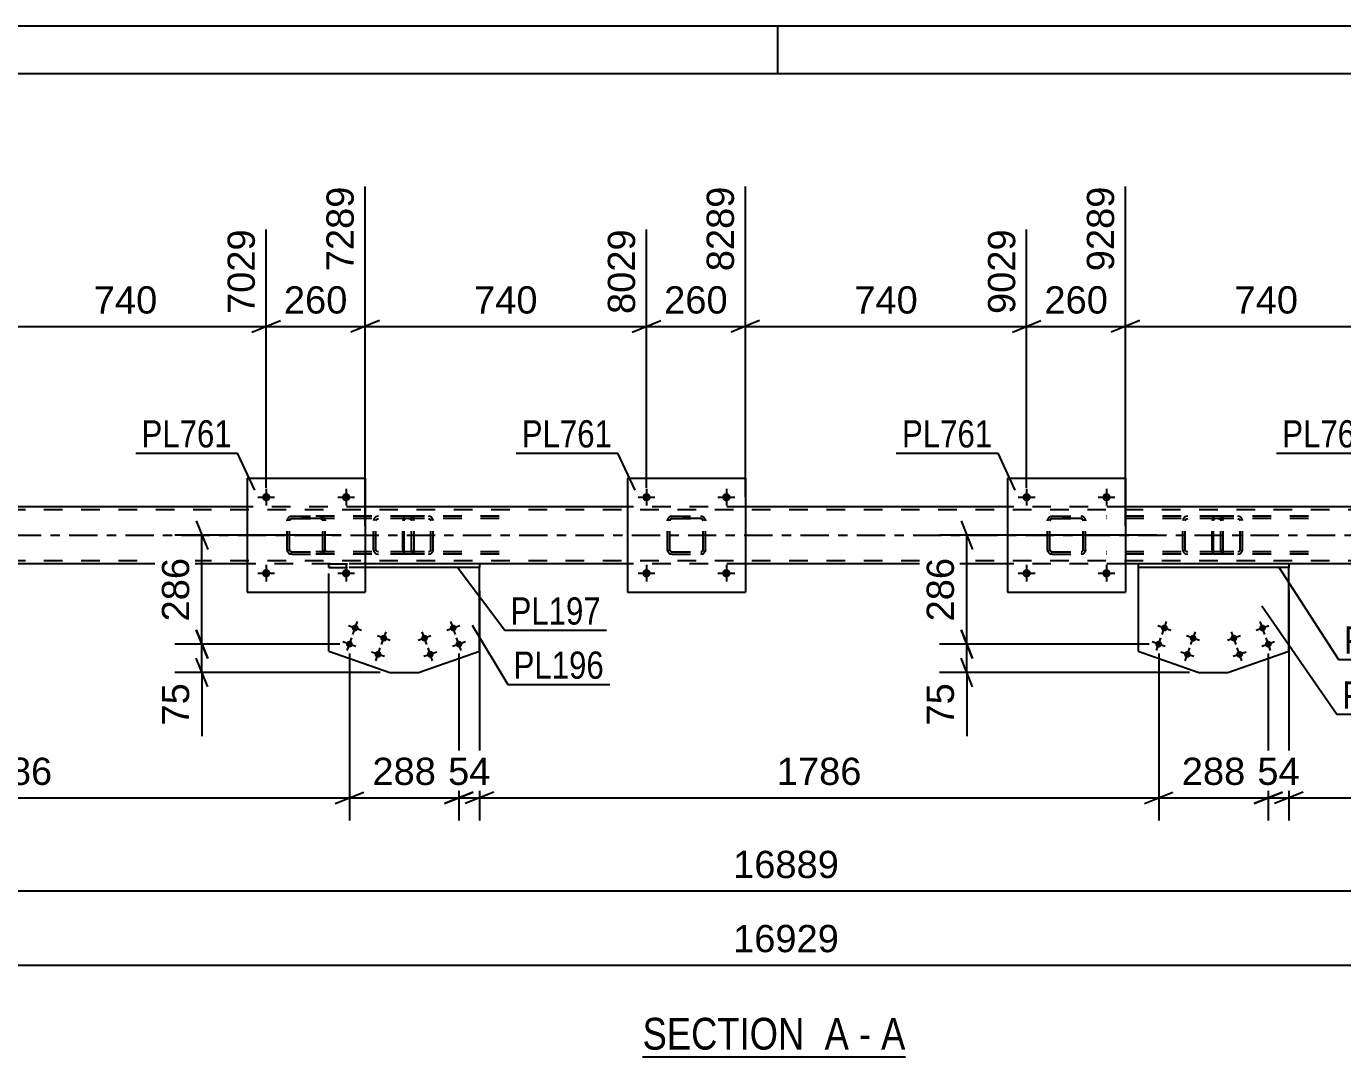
# Model space of a CAD drawing. Header units: millimetres. Extents: x -109 to 732, y -404 to 190.
# Drawn here: x 232.8 to 371.3, y 81.6 to 190 of the extents above; entities that cross this region are included whole.
import ezdxf

# ---------------------------------------------------------------- set-up
doc = ezdxf.new("R2010")
doc.units = ezdxf.units.MM
doc.linetypes.add('DXK_LINE_DOT2', pattern=[3.9198, 1.9599, -1.9599])
doc.linetypes.add('DXK_LINE_DOT3', pattern=[5.9187, 2.979, -0.9799, 0.9799, -0.9799])
doc.styles.add('Arial', font='ARIAL.TTF', dxfattribs={"height": 0.2})
doc.styles.add('Arial Narrow', font='ARIALN.TTF', dxfattribs={"height": 0.2})

# ---------------------------------------------------------------- blocks, each defined once
blk = doc.blocks.new('Unknown-717262461-1115')
at = {"color": 5, "linetype": 'Continuous'}
for p, q in [((731.85, 189.99), (-109.15, 189.99)), ((311.85, 184.99), (311.85, 189.99)), ((726.85, 184.99), (-104.15, 184.99))]:
    blk.add_line(p, q, dxfattribs=at)
blk = doc.blocks.new('Unknown-717262461-12 - 6853')
at = {"color": 6, "linetype": 'Continuous'}
blk.add_line((297.61, 81.57), (325.25, 81.57), dxfattribs=at)
at = {"color": 0, "linetype": 'Continuous'}
for points in [[(315.71, 82.32), (315.71, 85.82), (297.61, 85.82), (297.61, 82.32)], [(319.32, 82.32), (319.32, 85.82), (316.76, 85.82), (316.76, 82.32)], [(321.65, 82.32), (321.65, 85.82), (320.37, 85.82), (320.37, 82.32)], [(325.25, 82.32), (325.25, 85.82), (322.7, 85.82), (322.7, 82.32)]]:
    blk.add_wipeout(points, dxfattribs=at)
at = {"color": 7, "linetype": 'Continuous', "style": 'Arial Narrow'}
for s, p in [('SECTION ', (297.61, 82.32)), ('A', (316.76, 82.32)), ('A', (322.7, 82.32)), ('-', (320.37, 82.32))]:
    blk.add_text(s, height=3.34, dxfattribs=at).set_placement(p)
blk = doc.blocks.new('Part-717262461-7007 - 6853')
at = {"color": 2, "linetype": 'Continuous'}
for p, q in [((256.02, 142.44), (256.02, 130.44)), ((256.02, 142.44), (268.42, 142.44)), ((268.42, 142.44), (268.42, 130.44)), ((256.02, 130.44), (268.42, 130.44))]:
    blk.add_line(p, q, dxfattribs=at)
blk = doc.blocks.new('Part-717262461-6995 - 6853')
at = {"color": 2, "linetype": 'Continuous'}
for p, q in [((336.01, 142.44), (336.01, 130.44)), ((336.01, 142.44), (348.41, 142.44)), ((348.41, 142.44), (348.41, 130.44)), ((336.01, 130.44), (348.41, 130.44))]:
    blk.add_line(p, q, dxfattribs=at)
blk = doc.blocks.new('Part-717262461-6877 - 6853')
at = {"color": 7, "linetype": 'DXK_LINE_DOT2'}
for p, q in [((358.19, 138.44), (346.41, 138.44)), ((358.19, 138.2), (346.41, 138.2)), ((354.48, 138.14), (354.44, 137.96)), ((354.44, 134.92), (354.44, 137.96)), ((354.7, 137.96), (354.72, 138.05)), ((354.7, 134.92), (354.7, 137.96)), ((354.72, 138.05), (354.77, 138.13)), ((354.95, 138.44), (354.76, 138.4)), ((354.77, 138.13), (354.86, 138.18)), ((354.86, 138.18), (354.95, 138.2)), ((358.38, 138.4), (358.19, 138.44)), ((358.19, 138.2), (358.29, 138.18)), ((358.29, 138.18), (358.37, 138.13)), ((358.37, 138.13), (358.43, 138.05)), ((358.43, 138.05), (358.44, 137.96)), ((358.44, 134.92), (358.44, 137.96)), ((358.7, 137.96), (358.66, 138.14)), ((358.7, 134.92), (358.7, 137.96)), ((358.19, 134.68), (346.41, 134.68)), ((358.19, 134.44), (346.41, 134.44)), ((354.44, 134.92), (354.48, 134.73)), ((354.72, 134.83), (354.7, 134.92)), ((354.77, 134.75), (354.72, 134.83)), ((354.76, 134.48), (354.95, 134.44)), ((354.86, 134.7), (354.77, 134.75)), ((354.95, 134.68), (354.86, 134.7)), ((358.29, 134.7), (358.19, 134.68)), ((358.19, 134.44), (358.38, 134.48)), ((358.37, 134.75), (358.29, 134.7)), ((358.43, 134.83), (358.37, 134.75)), ((358.44, 134.92), (358.43, 134.83)), ((358.66, 134.73), (358.7, 134.92))]:
    blk.add_line(p, q, dxfattribs=at)
for centre, start, end in [((354.93, 137.94), 110.7583, 155.68), ((358.21, 137.94), 24.32, 69.2417), ((354.93, 134.94), 204.32, 249.2417), ((358.21, 134.94), 290.7583, 335.68)]:
    blk.add_arc(centre, 0.496, start, end, dxfattribs=at)
blk = doc.blocks.new('Part-717262461-7008 - 6853')
at = {"color": 7, "linetype": 'DXK_LINE_DOT2'}
for p, q in [((272.42, 138.14), (272.4, 137.96)), ((272.4, 134.92), (272.4, 137.96)), ((272.48, 138.3), (272.42, 138.14)), ((272.57, 138.4), (272.48, 138.3)), ((272.53, 137.96), (272.54, 138.05)), ((272.53, 134.92), (272.53, 137.96)), ((272.54, 138.05), (272.57, 138.13)), ((272.67, 138.44), (272.57, 138.4)), ((272.57, 138.13), (272.62, 138.18)), ((272.62, 138.18), (272.67, 138.2)), ((282.52, 138.44), (272.67, 138.44)), ((282.52, 138.2), (272.67, 138.2)), ((273.57, 138.2), (273.57, 138.44)), ((275.27, 138.4), (275.08, 138.44)), ((275.08, 138.2), (275.17, 138.18)), ((275.17, 138.18), (275.25, 138.13)), ((275.25, 138.13), (275.31, 138.05)), ((275.31, 138.05), (275.33, 137.96)), ((275.33, 134.92), (275.33, 137.96)), ((275.58, 137.96), (275.54, 138.14)), ((275.58, 134.92), (275.58, 137.96)), ((272.4, 134.92), (272.42, 134.73)), ((272.42, 134.73), (272.48, 134.58)), ((272.48, 134.58), (272.57, 134.48)), ((272.54, 134.83), (272.53, 134.92)), ((272.57, 134.75), (272.54, 134.83)), ((272.62, 134.7), (272.57, 134.75)), ((272.57, 134.48), (272.67, 134.44)), ((272.67, 134.68), (272.62, 134.7)), ((282.52, 134.68), (272.67, 134.68)), ((282.52, 134.44), (272.67, 134.44)), ((273.57, 134.44), (273.57, 134.68)), ((275.17, 134.7), (275.08, 134.68)), ((275.08, 134.44), (275.27, 134.48)), ((275.25, 134.75), (275.17, 134.7)), ((275.31, 134.83), (275.25, 134.75)), ((275.33, 134.92), (275.31, 134.83)), ((275.54, 134.73), (275.58, 134.92))]:
    blk.add_line(p, q, dxfattribs=at)
for centre, start, end in [((275.09, 137.94), 23.8951, 68.8487), ((275.09, 134.93), 291.1513, 336.1049)]:
    blk.add_arc(centre, 0.492, start, end, dxfattribs=at)
blk = doc.blocks.new('Part-717262461-6996 - 6853')
at = {"color": 7, "linetype": 'DXK_LINE_DOT2'}
for p, q in [((340.21, 137.96), (340.25, 138.14)), ((340.25, 138.14), (340.21, 137.96)), ((340.21, 134.92), (340.21, 137.96)), ((340.45, 137.96), (340.47, 138.05)), ((340.47, 138.05), (340.45, 137.96)), ((340.45, 134.92), (340.45, 137.96)), ((340.47, 138.05), (340.52, 138.13)), ((340.52, 138.13), (340.47, 138.05)), ((340.51, 138.4), (340.69, 138.44)), ((340.69, 138.44), (340.51, 138.4)), ((340.52, 138.13), (340.6, 138.18)), ((340.6, 138.18), (340.52, 138.13)), ((340.6, 138.18), (340.69, 138.2)), ((340.69, 138.2), (340.6, 138.18)), ((340.69, 138.44), (343.73, 138.44)), ((340.69, 138.44), (340.69, 138.44)), ((340.69, 138.44), (343.73, 138.44)), ((340.69, 138.2), (343.73, 138.2)), ((340.69, 138.2), (340.69, 138.2)), ((343.73, 138.2), (340.69, 138.2)), ((343.73, 138.44), (343.73, 138.44)), ((343.73, 138.44), (343.92, 138.4)), ((343.92, 138.4), (343.73, 138.44)), ((343.73, 138.2), (343.73, 138.2)), ((343.73, 138.2), (343.83, 138.18)), ((343.83, 138.18), (343.73, 138.2)), ((343.83, 138.18), (343.9, 138.13)), ((343.9, 138.13), (343.83, 138.18)), ((343.9, 138.13), (343.96, 138.05)), ((343.96, 138.05), (343.9, 138.13)), ((343.96, 138.05), (343.97, 137.96)), ((343.97, 137.96), (343.96, 138.05)), ((343.97, 134.92), (343.97, 137.96)), ((344.18, 138.14), (344.21, 137.96)), ((344.21, 137.96), (344.18, 138.14)), ((344.21, 134.92), (344.21, 137.96)), ((340.25, 134.73), (340.21, 134.92)), ((340.21, 134.92), (340.25, 134.73)), ((340.47, 134.83), (340.45, 134.92)), ((340.45, 134.92), (340.47, 134.83)), ((340.52, 134.75), (340.47, 134.83)), ((340.47, 134.83), (340.52, 134.75)), ((340.69, 134.44), (340.51, 134.48)), ((340.51, 134.47), (340.69, 134.44)), ((340.6, 134.7), (340.52, 134.75)), ((340.52, 134.75), (340.6, 134.7)), ((340.69, 134.68), (340.6, 134.7)), ((340.6, 134.7), (340.69, 134.68)), ((340.69, 134.68), (343.73, 134.68)), ((340.69, 134.68), (340.69, 134.68)), ((340.69, 134.68), (343.73, 134.68)), ((340.69, 134.44), (343.73, 134.44)), ((340.69, 134.44), (340.69, 134.44)), ((340.69, 134.44), (343.73, 134.44)), ((343.83, 134.7), (343.73, 134.68)), ((343.73, 134.68), (343.83, 134.7)), ((343.73, 134.68), (343.73, 134.68)), ((343.92, 134.48), (343.73, 134.44)), ((343.73, 134.44), (343.92, 134.47)), ((343.73, 134.44), (343.73, 134.44)), ((343.9, 134.75), (343.83, 134.7)), ((343.83, 134.7), (343.9, 134.75)), ((343.96, 134.83), (343.9, 134.75)), ((343.9, 134.75), (343.96, 134.83)), ((343.97, 134.92), (343.96, 134.83)), ((343.96, 134.83), (343.97, 134.92)), ((344.21, 134.92), (344.18, 134.73)), ((344.18, 134.73), (344.21, 134.92))]:
    blk.add_line(p, q, dxfattribs=at)
at = {"color": 7, "linetype": 'DXK_LINE_DOT3'}
blk.add_line((342.21, 136.44), (342.21, 136.44), dxfattribs=at)
at = {"color": 7, "linetype": 'DXK_LINE_DOT2'}
for centre, start, end in [((340.69, 137.96), 112.5, 157.5), ((340.69, 137.96), 112.5, 157.5), ((343.73, 137.96), 22.5, 67.5), ((343.73, 137.96), 22.5, 67.5), ((340.69, 134.92), 202.5, 247.5), ((340.69, 134.92), 202.5, 247.5), ((343.73, 134.92), 292.5, 337.5), ((343.73, 134.92), 292.5, 337.5)]:
    blk.add_arc(centre, 0.48, start, end, dxfattribs=at)
blk = doc.blocks.new('Part-717262461-6981 - 6853')
at = {"color": 7, "linetype": 'DXK_LINE_DOT2'}
for p, q in [((260.22, 137.96), (260.25, 138.14)), ((260.25, 138.14), (260.22, 137.96)), ((260.22, 134.92), (260.22, 137.96)), ((260.46, 137.96), (260.47, 138.05)), ((260.47, 138.05), (260.46, 137.96)), ((260.46, 134.92), (260.46, 137.96)), ((260.47, 138.05), (260.53, 138.13)), ((260.53, 138.13), (260.47, 138.05)), ((260.51, 138.4), (260.7, 138.44)), ((260.7, 138.44), (260.51, 138.4)), ((260.53, 138.13), (260.6, 138.18)), ((260.6, 138.18), (260.53, 138.13)), ((260.6, 138.18), (260.7, 138.2)), ((260.7, 138.2), (260.6, 138.18)), ((260.7, 138.44), (263.74, 138.44)), ((260.7, 138.44), (260.7, 138.44)), ((260.7, 138.44), (263.74, 138.44)), ((260.7, 138.2), (263.74, 138.2)), ((260.7, 138.2), (260.7, 138.2)), ((263.74, 138.2), (260.7, 138.2)), ((263.74, 138.44), (263.74, 138.44)), ((263.74, 138.44), (263.92, 138.4)), ((263.92, 138.4), (263.74, 138.44)), ((263.74, 138.2), (263.74, 138.2)), ((263.74, 138.2), (263.83, 138.18)), ((263.83, 138.18), (263.74, 138.2)), ((263.83, 138.18), (263.91, 138.13)), ((263.91, 138.13), (263.83, 138.18)), ((263.91, 138.13), (263.96, 138.05)), ((263.96, 138.05), (263.91, 138.13)), ((263.96, 138.05), (263.98, 137.96)), ((263.98, 137.96), (263.96, 138.05)), ((263.98, 134.92), (263.98, 137.96)), ((264.18, 138.14), (264.22, 137.96)), ((264.22, 137.96), (264.18, 138.14)), ((264.22, 134.92), (264.22, 137.96)), ((260.25, 134.73), (260.22, 134.92)), ((260.22, 134.92), (260.25, 134.73)), ((260.47, 134.83), (260.46, 134.92)), ((260.46, 134.92), (260.47, 134.83)), ((260.53, 134.75), (260.47, 134.83)), ((260.47, 134.83), (260.53, 134.75)), ((260.7, 134.44), (260.51, 134.48)), ((260.51, 134.47), (260.7, 134.44)), ((260.6, 134.7), (260.53, 134.75)), ((260.53, 134.75), (260.6, 134.7)), ((260.7, 134.68), (260.6, 134.7)), ((260.6, 134.7), (260.7, 134.68)), ((260.7, 134.68), (263.74, 134.68)), ((260.7, 134.68), (260.7, 134.68)), ((260.7, 134.68), (263.74, 134.68)), ((260.7, 134.44), (263.74, 134.44)), ((260.7, 134.44), (260.7, 134.44)), ((260.7, 134.44), (263.74, 134.44)), ((263.83, 134.7), (263.74, 134.68)), ((263.74, 134.68), (263.83, 134.7)), ((263.74, 134.68), (263.74, 134.68)), ((263.92, 134.48), (263.74, 134.44)), ((263.74, 134.44), (263.92, 134.47)), ((263.74, 134.44), (263.74, 134.44)), ((263.91, 134.75), (263.83, 134.7)), ((263.83, 134.7), (263.91, 134.75)), ((263.96, 134.83), (263.91, 134.75)), ((263.91, 134.75), (263.96, 134.83)), ((263.98, 134.92), (263.96, 134.83)), ((263.96, 134.83), (263.98, 134.92)), ((264.22, 134.92), (264.18, 134.73)), ((264.18, 134.73), (264.22, 134.92))]:
    blk.add_line(p, q, dxfattribs=at)
at = {"color": 7, "linetype": 'DXK_LINE_DOT3'}
blk.add_line((262.22, 136.44), (262.22, 136.44), dxfattribs=at)
at = {"color": 7, "linetype": 'DXK_LINE_DOT2'}
for centre, start, end in [((260.7, 137.96), 112.5, 157.5), ((260.7, 137.96), 112.5, 157.5), ((263.74, 137.96), 22.5, 67.5), ((263.74, 137.96), 22.5, 67.5), ((260.7, 134.92), 202.5, 247.5), ((260.7, 134.92), 202.5, 247.5), ((263.74, 134.92), 292.5, 337.5), ((263.74, 134.92), 292.5, 337.5)]:
    blk.add_arc(centre, 0.48, start, end, dxfattribs=at)
blk = doc.blocks.new('Part-717262461-7001 - 6853')
at = {"color": 2, "linetype": 'Continuous'}
for p, q in [((296.02, 142.44), (296.02, 130.44)), ((296.02, 142.44), (308.42, 142.44)), ((308.42, 142.44), (308.42, 130.44)), ((296.02, 130.44), (308.42, 130.44))]:
    blk.add_line(p, q, dxfattribs=at)
blk = doc.blocks.new('Part-717262461-7002 - 6853')
at = {"color": 7, "linetype": 'DXK_LINE_DOT2'}
for p, q in [((300.22, 137.96), (300.25, 138.14)), ((300.25, 138.14), (300.22, 137.96)), ((300.22, 134.92), (300.22, 137.96)), ((300.46, 137.96), (300.47, 138.05)), ((300.47, 138.05), (300.46, 137.96)), ((300.46, 134.92), (300.46, 137.96)), ((300.47, 138.05), (300.53, 138.13)), ((300.53, 138.13), (300.47, 138.05)), ((300.51, 138.4), (300.7, 138.44)), ((300.7, 138.44), (300.51, 138.4)), ((300.53, 138.13), (300.6, 138.18)), ((300.6, 138.18), (300.53, 138.13)), ((300.6, 138.18), (300.7, 138.2)), ((300.7, 138.2), (300.6, 138.18)), ((300.7, 138.44), (303.74, 138.44)), ((300.7, 138.44), (300.7, 138.44)), ((300.7, 138.44), (303.74, 138.44)), ((300.7, 138.2), (303.74, 138.2)), ((300.7, 138.2), (300.7, 138.2)), ((303.74, 138.2), (300.7, 138.2)), ((303.74, 138.44), (303.74, 138.44)), ((303.74, 138.44), (303.92, 138.4)), ((303.92, 138.4), (303.74, 138.44)), ((303.74, 138.2), (303.74, 138.2)), ((303.74, 138.2), (303.83, 138.18)), ((303.83, 138.18), (303.74, 138.2)), ((303.83, 138.18), (303.91, 138.13)), ((303.91, 138.13), (303.83, 138.18)), ((303.91, 138.13), (303.96, 138.05)), ((303.96, 138.05), (303.91, 138.13)), ((303.96, 138.05), (303.98, 137.96)), ((303.98, 137.96), (303.96, 138.05)), ((303.98, 134.92), (303.98, 137.96)), ((304.18, 138.14), (304.22, 137.96)), ((304.22, 137.96), (304.18, 138.14)), ((304.22, 134.92), (304.22, 137.96)), ((300.25, 134.73), (300.22, 134.92)), ((300.22, 134.92), (300.25, 134.73)), ((300.47, 134.83), (300.46, 134.92)), ((300.46, 134.92), (300.47, 134.83)), ((300.53, 134.75), (300.47, 134.83)), ((300.47, 134.83), (300.53, 134.75)), ((300.7, 134.44), (300.51, 134.48)), ((300.51, 134.47), (300.7, 134.44)), ((300.6, 134.7), (300.53, 134.75)), ((300.53, 134.75), (300.6, 134.7)), ((300.7, 134.68), (300.6, 134.7)), ((300.6, 134.7), (300.7, 134.68)), ((300.7, 134.68), (303.74, 134.68)), ((300.7, 134.68), (300.7, 134.68)), ((300.7, 134.68), (303.74, 134.68)), ((300.7, 134.44), (303.74, 134.44)), ((300.7, 134.44), (300.7, 134.44)), ((300.7, 134.44), (303.74, 134.44)), ((303.83, 134.7), (303.74, 134.68)), ((303.74, 134.68), (303.83, 134.7)), ((303.74, 134.68), (303.74, 134.68)), ((303.92, 134.48), (303.74, 134.44)), ((303.74, 134.44), (303.92, 134.47)), ((303.74, 134.44), (303.74, 134.44)), ((303.91, 134.75), (303.83, 134.7)), ((303.83, 134.7), (303.91, 134.75)), ((303.96, 134.83), (303.91, 134.75)), ((303.91, 134.75), (303.96, 134.83)), ((303.98, 134.92), (303.96, 134.83)), ((303.96, 134.83), (303.98, 134.92)), ((304.22, 134.92), (304.18, 134.73)), ((304.18, 134.73), (304.22, 134.92))]:
    blk.add_line(p, q, dxfattribs=at)
at = {"color": 7, "linetype": 'DXK_LINE_DOT3'}
blk.add_line((302.22, 136.44), (302.22, 136.44), dxfattribs=at)
at = {"color": 7, "linetype": 'DXK_LINE_DOT2'}
for centre, start, end in [((300.7, 137.96), 112.5, 157.5), ((300.7, 137.96), 112.5, 157.5), ((303.74, 137.96), 22.5, 67.5), ((303.74, 137.96), 22.5, 67.5), ((300.7, 134.92), 202.5, 247.5), ((300.7, 134.92), 202.5, 247.5), ((303.74, 134.92), 292.5, 337.5), ((303.74, 134.92), 292.5, 337.5)]:
    blk.add_arc(centre, 0.48, start, end, dxfattribs=at)
blk = doc.blocks.new('Part-717262461-7169 - 6853')
at = {"color": 2, "linetype": 'Continuous'}
for p, q in [((365.59, 133.44), (349.74, 133.44)), ((349.74, 133.44), (349.74, 133.04)), ((365.59, 133.04), (349.74, 133.04)), ((365.59, 133.44), (365.59, 133.04))]:
    blk.add_line(p, q, dxfattribs=at)
blk = doc.blocks.new('Part-717262461-7052 - 6853')
at = {"color": 7, "linetype": 'DXK_LINE_DOT2'}
for p, q in [((273.05, 138.44), (261.28, 138.44)), ((273.05, 138.2), (261.28, 138.2)), ((269.35, 138.14), (269.31, 137.96)), ((269.31, 134.92), (269.31, 137.96)), ((269.56, 137.96), (269.58, 138.05)), ((269.56, 134.92), (269.56, 137.96)), ((269.58, 138.05), (269.64, 138.13)), ((269.82, 138.44), (269.62, 138.4)), ((269.64, 138.13), (269.72, 138.18)), ((269.72, 138.18), (269.82, 138.2)), ((273.25, 138.4), (273.05, 138.44)), ((273.05, 138.2), (273.15, 138.18)), ((273.15, 138.18), (273.24, 138.13)), ((273.24, 138.13), (273.29, 138.05)), ((273.29, 138.05), (273.31, 137.96)), ((273.31, 134.92), (273.31, 137.96)), ((273.57, 137.96), (273.53, 138.14)), ((273.57, 134.92), (273.57, 137.96)), ((273.05, 134.68), (261.28, 134.68)), ((273.05, 134.44), (261.28, 134.44)), ((269.31, 134.92), (269.35, 134.73)), ((269.58, 134.83), (269.56, 134.92)), ((269.64, 134.75), (269.58, 134.83)), ((269.62, 134.48), (269.82, 134.44)), ((269.72, 134.7), (269.64, 134.75)), ((269.82, 134.68), (269.72, 134.7)), ((273.15, 134.7), (273.05, 134.68)), ((273.05, 134.44), (273.25, 134.48)), ((273.24, 134.75), (273.15, 134.7)), ((273.29, 134.83), (273.24, 134.75)), ((273.31, 134.92), (273.29, 134.83)), ((273.53, 134.73), (273.57, 134.92))]:
    blk.add_line(p, q, dxfattribs=at)
for centre, start, end in [((269.8, 137.94), 110.7583, 155.68), ((273.07, 137.94), 24.32, 69.2417), ((269.8, 134.94), 204.32, 249.2417), ((273.07, 134.94), 290.7583, 335.68)]:
    blk.add_arc(centre, 0.496, start, end, dxfattribs=at)
blk = doc.blocks.new('Part-717262461-7053 - 6853')
at = {"color": 7, "linetype": 'DXK_LINE_DOT2'}
for p, q in [((357.55, 138.14), (357.53, 137.96)), ((357.53, 134.92), (357.53, 137.96)), ((357.61, 138.3), (357.55, 138.14)), ((357.7, 138.4), (357.61, 138.3)), ((357.67, 137.96), (357.68, 138.05)), ((357.67, 134.92), (357.67, 137.96)), ((357.68, 138.05), (357.71, 138.13)), ((357.8, 138.44), (357.7, 138.4)), ((357.71, 138.13), (357.75, 138.18)), ((357.75, 138.18), (357.8, 138.2)), ((367.65, 138.44), (357.8, 138.44)), ((367.65, 138.2), (357.8, 138.2)), ((358.7, 138.2), (358.7, 138.44)), ((360.4, 138.4), (360.21, 138.44)), ((360.21, 138.2), (360.31, 138.18)), ((360.31, 138.18), (360.39, 138.13)), ((360.39, 138.13), (360.44, 138.05)), ((360.44, 138.05), (360.46, 137.96)), ((360.46, 134.92), (360.46, 137.96)), ((360.71, 137.96), (360.67, 138.14)), ((360.71, 134.92), (360.71, 137.96)), ((357.53, 134.92), (357.55, 134.73)), ((357.55, 134.73), (357.61, 134.58)), ((357.61, 134.58), (357.7, 134.48)), ((357.68, 134.83), (357.67, 134.92)), ((357.71, 134.75), (357.68, 134.83)), ((357.7, 134.48), (357.8, 134.44)), ((357.75, 134.7), (357.71, 134.75)), ((357.8, 134.68), (357.75, 134.7)), ((367.65, 134.68), (357.8, 134.68)), ((367.65, 134.44), (357.8, 134.44)), ((358.7, 134.44), (358.7, 134.68)), ((360.31, 134.7), (360.21, 134.68)), ((360.21, 134.44), (360.4, 134.48)), ((360.39, 134.75), (360.31, 134.7)), ((360.44, 134.83), (360.39, 134.75)), ((360.46, 134.92), (360.44, 134.83)), ((360.67, 134.73), (360.71, 134.92))]:
    blk.add_line(p, q, dxfattribs=at)
for centre, start, end in [((360.22, 137.94), 23.8951, 68.8487), ((360.22, 134.93), 291.1513, 336.1049)]:
    blk.add_arc(centre, 0.492, start, end, dxfattribs=at)
blk = doc.blocks.new('Bolt-717262461-7073 - 6853')
at = {"linetype": 'Continuous'}
for points in [[(258.46, 132.44, -1), (257.58, 132.44, -1)], [(266.86, 132.44, -1), (265.98, 132.44, -1)]]:
    blk.add_hatch(color=1, dxfattribs=at).paths.add_polyline_path(points)
at = {"color": 1, "linetype": 'Continuous'}
for p, q in [((258.02, 133.32), (258.02, 131.56)), ((266.42, 133.32), (266.42, 131.56)), ((257.14, 132.44), (258.9, 132.44)), ((265.54, 132.44), (267.3, 132.44))]:
    blk.add_line(p, q, dxfattribs=at)
blk = doc.blocks.new('Bolt-717262461-7074 - 6853')
at = {"linetype": 'Continuous'}
for points in [[(258.46, 140.44, -1), (257.58, 140.44, -1)], [(266.86, 140.44, -1), (265.98, 140.44, -1)]]:
    blk.add_hatch(color=1, dxfattribs=at).paths.add_polyline_path(points)
at = {"color": 1, "linetype": 'Continuous'}
for p, q in [((258.02, 141.32), (258.02, 139.56)), ((266.42, 141.32), (266.42, 139.56)), ((257.14, 140.44), (258.9, 140.44)), ((265.54, 140.44), (267.3, 140.44))]:
    blk.add_line(p, q, dxfattribs=at)
blk = doc.blocks.new('Bolt-717262461-7075 - 6853')
at = {"linetype": 'Continuous'}
for points in [[(298.46, 132.44, -1), (297.58, 132.44, -1)], [(306.86, 132.44, -1), (305.98, 132.44, -1)]]:
    blk.add_hatch(color=1, dxfattribs=at).paths.add_polyline_path(points)
at = {"color": 1, "linetype": 'Continuous'}
for p, q in [((298.02, 133.32), (298.02, 131.56)), ((306.42, 133.32), (306.42, 131.56)), ((297.14, 132.44), (298.9, 132.44)), ((305.54, 132.44), (307.3, 132.44))]:
    blk.add_line(p, q, dxfattribs=at)
blk = doc.blocks.new('Bolt-717262461-7076 - 6853')
at = {"linetype": 'Continuous'}
for points in [[(298.46, 140.44, -1), (297.58, 140.44, -1)], [(306.86, 140.44, -1), (305.98, 140.44, -1)]]:
    blk.add_hatch(color=1, dxfattribs=at).paths.add_polyline_path(points)
at = {"color": 1, "linetype": 'Continuous'}
for p, q in [((298.02, 141.32), (298.02, 139.56)), ((306.42, 141.32), (306.42, 139.56)), ((297.14, 140.44), (298.9, 140.44)), ((305.54, 140.44), (307.3, 140.44))]:
    blk.add_line(p, q, dxfattribs=at)
blk = doc.blocks.new('Bolt-717262461-7077 - 6853')
at = {"linetype": 'Continuous'}
for points in [[(338.45, 132.44, -1), (337.57, 132.44, -1)], [(346.85, 132.44, -1), (345.97, 132.44, -1)]]:
    blk.add_hatch(color=1, dxfattribs=at).paths.add_polyline_path(points)
at = {"color": 1, "linetype": 'Continuous'}
for p, q in [((338.01, 133.32), (338.01, 131.56)), ((346.41, 133.32), (346.41, 131.56)), ((337.13, 132.44), (338.89, 132.44)), ((345.53, 132.44), (347.29, 132.44))]:
    blk.add_line(p, q, dxfattribs=at)
blk = doc.blocks.new('Bolt-717262461-7078 - 6853')
at = {"linetype": 'Continuous'}
for points in [[(338.45, 140.44, -1), (337.57, 140.44, -1)], [(346.85, 140.44, -1), (345.97, 140.44, -1)]]:
    blk.add_hatch(color=1, dxfattribs=at).paths.add_polyline_path(points)
at = {"color": 1, "linetype": 'Continuous'}
for p, q in [((338.01, 141.32), (338.01, 139.56)), ((346.41, 141.32), (346.41, 139.56)), ((337.13, 140.44), (338.89, 140.44)), ((345.53, 140.44), (347.29, 140.44))]:
    blk.add_line(p, q, dxfattribs=at)
blk = doc.blocks.new('Bolt-717262461-7171 - 6853')
at = {"linetype": 'Continuous'}
for points in [[(362.49, 126.56, -1), (363.16, 126.8, -1)], [(359.47, 125.49, -1), (360.15, 125.73, -1)], [(363.09, 124.86, -1), (363.77, 125.1, -1)], [(360.07, 123.79, -1), (360.75, 124.03, -1)]]:
    blk.add_hatch(color=1, dxfattribs=at).paths.add_polyline_path(points)
at = {"color": 1, "linetype": 'Continuous'}
for p, q in [((360.05, 124.93), (359.57, 126.28)), ((363.5, 126.92), (362.15, 126.43)), ((363.07, 126), (362.58, 127.35)), ((360.49, 125.85), (359.13, 125.36)), ((364.1, 125.22), (362.75, 124.74)), ((363.67, 124.3), (363.19, 125.66)), ((361.09, 124.15), (359.73, 123.67)), ((360.65, 123.23), (360.17, 124.59))]:
    blk.add_line(p, q, dxfattribs=at)
blk = doc.blocks.new('Part-717262461-7106 - 6853')
at = {"color": 7, "linetype": 'DXK_LINE_DOT2'}
for p, q in [((636.42, 139.12), (-23.14, 139.12)), ((268.42, 139.44), (256.02, 139.44)), ((308.42, 139.44), (296.02, 139.44)), ((348.41, 139.44), (336.01, 139.44)), ((636.42, 133.76), (-23.14, 133.76)), ((280.46, 133.44), (256.02, 133.44)), ((308.42, 133.44), (296.02, 133.44)), ((348.41, 133.44), (336.01, 133.44)), ((365.59, 133.44), (349.74, 133.44))]:
    blk.add_line(p, q, dxfattribs=at)
at = {"color": 2, "linetype": 'Continuous'}
for p, q in [((256.02, 139.44), (228.42, 139.44)), ((296.02, 139.44), (268.42, 139.44)), ((336.01, 139.44), (308.42, 139.44)), ((376.02, 139.44), (348.41, 139.44)), ((256.02, 133.44), (228.42, 133.44)), ((296.02, 133.44), (280.46, 133.44)), ((336.01, 133.44), (308.42, 133.44)), ((349.74, 133.44), (348.41, 133.44)), ((376.02, 133.44), (365.59, 133.44))]:
    blk.add_line(p, q, dxfattribs=at)
at = {"color": 7, "linetype": 'DXK_LINE_DOT3'}
blk.add_line((-23.14, 136.44), (636.42, 136.44), dxfattribs=at)
blk = doc.blocks.new('Part-717262461-7151 - 6853')
at = {"color": 7, "linetype": 'DXK_LINE_DOT2'}
for p in [(280.46, 133.04), (264.6, 130.44)]:
    blk.add_line(p, (264.6, 133.04), dxfattribs=at)
at = {"color": 2, "linetype": 'Continuous'}
for p, q in [((280.46, 124.26), (280.46, 133.04)), ((264.6, 124.26), (264.6, 130.44)), ((264.6, 124.26), (271.01, 121.99)), ((274.05, 121.99), (280.46, 124.26)), ((271.01, 121.99), (274.05, 121.99))]:
    blk.add_line(p, q, dxfattribs=at)
blk = doc.blocks.new('Part-717262461-7156 - 6853')
at = {"color": 7, "linetype": 'DXK_LINE_DOT2'}
for p, q in [((264.6, 133.04), (264.6, 133.44)), ((264.6, 133.44), (268.42, 133.44)), ((264.6, 133.04), (268.42, 133.04))]:
    blk.add_line(p, q, dxfattribs=at)
at = {"color": 2, "linetype": 'Continuous'}
for p, q in [((280.46, 133.44), (268.42, 133.44)), ((280.46, 133.04), (268.42, 133.04)), ((280.46, 133.44), (280.46, 133.04))]:
    blk.add_line(p, q, dxfattribs=at)
blk = doc.blocks.new('Bolt-717262461-7157 - 6853')
at = {"linetype": 'Continuous'}
for points in [[(267.03, 126.8, -1), (267.71, 126.56, -1)], [(266.43, 125.1, -1), (267.11, 124.86, -1)], [(270.04, 125.73, -1), (270.72, 125.49, -1)], [(269.44, 124.03, -1), (270.12, 123.79, -1)]]:
    blk.add_hatch(color=1, dxfattribs=at).paths.add_polyline_path(points)
at = {"color": 1, "linetype": 'Continuous'}
for p, q in [((268.05, 126.43), (266.69, 126.92)), ((267.13, 126), (267.61, 127.35)), ((270.14, 124.93), (270.62, 126.28)), ((267.45, 124.74), (266.09, 125.22)), ((266.53, 124.3), (267.01, 125.66)), ((271.06, 125.37), (269.71, 125.85)), ((270.46, 123.67), (269.1, 124.15)), ((269.54, 123.23), (270.02, 124.59))]:
    blk.add_line(p, q, dxfattribs=at)
blk = doc.blocks.new('Bolt-717262461-7158 - 6853')
at = {"linetype": 'Continuous'}
for points in [[(277.35, 126.56, -1), (278.03, 126.8, -1)], [(274.33, 125.49, -1), (275.01, 125.73, -1)], [(277.95, 124.86, -1), (278.63, 125.1, -1)], [(274.94, 123.79, -1), (275.62, 124.03, -1)]]:
    blk.add_hatch(color=1, dxfattribs=at).paths.add_polyline_path(points)
at = {"color": 1, "linetype": 'Continuous'}
for p, q in [((274.91, 124.93), (274.43, 126.28)), ((278.37, 126.92), (277.01, 126.43)), ((277.93, 126), (277.45, 127.35)), ((275.35, 125.85), (274, 125.37)), ((278.97, 125.22), (277.61, 124.74)), ((278.53, 124.3), (278.05, 125.66)), ((275.95, 124.15), (274.6, 123.67)), ((275.52, 123.23), (275.04, 124.59))]:
    blk.add_line(p, q, dxfattribs=at)
blk = doc.blocks.new('Part-717262461-7164 - 6853')
at = {"color": 2, "linetype": 'Continuous'}
for p, q in [((349.74, 133.04), (349.74, 124.26)), ((365.59, 124.26), (365.59, 133.04)), ((349.74, 124.26), (356.14, 121.99)), ((359.18, 121.99), (365.59, 124.26)), ((356.14, 121.99), (359.18, 121.99))]:
    blk.add_line(p, q, dxfattribs=at)
at = {"color": 7, "linetype": 'DXK_LINE_DOT2'}
blk.add_line((365.59, 133.04), (349.74, 133.04), dxfattribs=at)
blk = doc.blocks.new('Bolt-717262461-7170 - 6853')
at = {"linetype": 'Continuous'}
for points in [[(352.16, 126.8, -1), (352.84, 126.56, -1)], [(351.56, 125.1, -1), (352.24, 124.86, -1)], [(355.18, 125.73, -1), (355.86, 125.49, -1)], [(354.58, 124.03, -1), (355.26, 123.79, -1)]]:
    blk.add_hatch(color=1, dxfattribs=at).paths.add_polyline_path(points)
at = {"color": 1, "linetype": 'Continuous'}
for p, q in [((353.18, 126.43), (351.82, 126.92)), ((352.26, 126), (352.74, 127.35)), ((355.28, 124.93), (355.76, 126.28)), ((352.58, 124.74), (351.22, 125.22)), ((351.66, 124.3), (352.14, 125.66)), ((356.2, 125.36), (354.84, 125.85)), ((355.6, 123.67), (354.24, 124.15)), ((354.68, 123.23), (355.16, 124.59))]:
    blk.add_line(p, q, dxfattribs=at)
blk = doc.blocks.new('StraightDimension-717262461-8259 - 6853')
at = {"color": 7, "linetype": 'Continuous'}
for p, q in [((280.46, 130.58), (280.46, 106.42)), ((351.9, 123.98), (351.9, 106.42)), ((281.96, 109.42), (278.96, 108.22)), ((350.4, 108.22), (353.4, 109.42)), ((280.46, 108.82), (351.9, 108.82))]:
    blk.add_line(p, q, dxfattribs=at)
at = {"color": 0}
blk.add_wipeout([(321.23, 109.57), (321.23, 113.77), (311.13, 113.77), (311.13, 109.57)], dxfattribs=at)
at = {"color": 3, "style": 'Arial'}
blk.add_text('1786', height=2.865, dxfattribs=at).set_placement((311.73, 110.17))
blk = doc.blocks.new('StraightDimension-717262461-20999 - 6853')
at = {"color": 7, "linetype": 'Continuous'}
for p, q in [((331.11, 126.48), (332.31, 123.48)), ((350.9, 124.98), (328.86, 124.98)), ((331.71, 121.99), (331.71, 124.98)), ((332.31, 120.49), (331.11, 123.49)), ((355.14, 121.99), (328.86, 121.99)), ((331.71, 121.99), (331.71, 115.29)), ((331.71, 121.99), (331.71, 115.29))]:
    blk.add_line(p, q, dxfattribs=at)
at = {"color": 0}
blk.add_wipeout([(330.96, 121.46), (326.76, 121.46), (326.76, 115.82), (330.96, 115.82)], dxfattribs=at)
at = {"color": 3, "style": 'Arial'}
blk.add_text('75', height=2.865, rotation=90.0002, dxfattribs=at).set_placement((330.36, 116.42))
blk = doc.blocks.new('StraightDimension-717262461-20240 - 6853')
at = {"color": 7, "linetype": 'Continuous'}
for p, q in [((268.42, 137.44), (268.42, 173.12)), ((298.02, 141.44), (298.02, 168.62)), ((269.92, 159.02), (266.92, 157.82)), ((268.42, 158.42), (298.02, 158.42)), ((296.52, 157.82), (299.52, 159.02))]:
    blk.add_line(p, q, dxfattribs=at)
at = {"color": 0}
blk.add_wipeout([(287.15, 159.17), (287.15, 163.37), (279.28, 163.37), (279.28, 159.17)], dxfattribs=at)
at = {"color": 3, "style": 'Arial'}
blk.add_text('740', height=2.865, dxfattribs=at).set_placement((279.88, 159.77))
at = {"color": 0, "linetype": 'Continuous'}
blk.add_wipeout([(297.42, 169.22), (293.22, 169.22), (293.22, 159.12), (297.42, 159.12)], dxfattribs=at)
at = {"color": 3, "linetype": 'Continuous', "style": 'Arial'}
blk.add_text('8029', height=2.865, rotation=90.0002, dxfattribs=at).set_placement((296.82, 159.72))
blk = doc.blocks.new('StraightDimension-717262461-20236 - 6853')
at = {"color": 7, "linetype": 'Continuous'}
for p, q in [((348.41, 137.44), (348.41, 173.12)), ((378.02, 141.44), (378.02, 170.84)), ((349.91, 159.02), (346.91, 157.82)), ((348.41, 158.42), (378.02, 158.42)), ((376.52, 157.82), (379.52, 159.02))]:
    blk.add_line(p, q, dxfattribs=at)
at = {"color": 0}
blk.add_wipeout([(367.15, 159.17), (367.15, 163.37), (359.28, 163.37), (359.28, 159.17)], dxfattribs=at)
at = {"color": 3, "style": 'Arial'}
blk.add_text('740', height=2.865, dxfattribs=at).set_placement((359.88, 159.77))
at = {"color": 0, "linetype": 'Continuous'}
blk.add_wipeout([(377.42, 171.44), (373.22, 171.44), (373.22, 159.12), (377.42, 159.12)], dxfattribs=at)
at = {"color": 3, "linetype": 'Continuous', "style": 'Arial'}
blk.add_text('10029', height=2.865, rotation=90.0002, dxfattribs=at).set_placement((376.82, 159.72))
blk = doc.blocks.new('StraightDimension-717262461-20968 - 6853')
at = {"color": 7, "linetype": 'Continuous'}
for p, q in [((250.66, 137.94), (251.86, 134.94)), ((265.92, 136.44), (248.41, 136.44)), ((251.26, 124.98), (251.26, 136.44)), ((251.86, 123.48), (250.66, 126.48)), ((265.77, 124.98), (248.41, 124.98))]:
    blk.add_line(p, q, dxfattribs=at)
at = {"color": 0}
blk.add_wipeout([(250.51, 134.64), (246.31, 134.64), (246.31, 126.77), (250.51, 126.77)], dxfattribs=at)
at = {"color": 3, "style": 'Arial'}
blk.add_text('286', height=2.865, rotation=90.0002, dxfattribs=at).set_placement((249.91, 127.37))
blk = doc.blocks.new('StraightDimension-717262461-8187 - 6853')
at = {"color": 7, "linetype": 'Continuous'}
for p, q in [((195.32, 130.44), (195.32, 106.42)), ((266.77, 123.98), (266.77, 106.42)), ((196.82, 109.42), (193.82, 108.22)), ((265.27, 108.22), (268.27, 109.42)), ((195.32, 108.82), (266.77, 108.82))]:
    blk.add_line(p, q, dxfattribs=at)
at = {"color": 0}
blk.add_wipeout([(236.09, 109.57), (236.09, 113.77), (226, 113.77), (226, 109.57)], dxfattribs=at)
at = {"color": 3, "style": 'Arial'}
blk.add_text('1786', height=2.865, dxfattribs=at).set_placement((226.6, 110.17))
blk = doc.blocks.new('StraightDimension-717262461-20241 - 6853')
at = {"color": 7, "linetype": 'Continuous'}
for p, q in [((268.42, 137.44), (268.42, 173.12)), ((258.02, 141.44), (258.02, 168.62)), ((256.52, 157.82), (259.52, 159.02)), ((258.02, 158.42), (268.42, 158.42)), ((269.92, 159.02), (266.92, 157.82))]:
    blk.add_line(p, q, dxfattribs=at)
at = {"color": 0}
blk.add_wipeout([(267.15, 159.17), (267.15, 163.37), (259.28, 163.37), (259.28, 159.17)], dxfattribs=at)
at = {"color": 3, "style": 'Arial'}
blk.add_text('260', height=2.865, dxfattribs=at).set_placement((259.88, 159.77))
at = {"color": 0, "linetype": 'Continuous'}
blk.add_wipeout([(267.82, 173.72), (263.62, 173.72), (263.62, 163.62), (267.82, 163.62)], dxfattribs=at)
at = {"color": 3, "linetype": 'Continuous', "style": 'Arial'}
blk.add_text('7289', height=2.865, rotation=90.0002, dxfattribs=at).set_placement((267.22, 164.22))
blk = doc.blocks.new('StraightDimension-717262461-20239 - 6853')
at = {"color": 7, "linetype": 'Continuous'}
for p, q in [((308.42, 140.44), (308.42, 173.12)), ((298.02, 141.44), (298.02, 168.62)), ((296.52, 157.82), (299.52, 159.02)), ((298.02, 158.42), (308.42, 158.42)), ((309.92, 159.02), (306.92, 157.82))]:
    blk.add_line(p, q, dxfattribs=at)
at = {"color": 0}
blk.add_wipeout([(307.15, 159.17), (307.15, 163.37), (299.28, 163.37), (299.28, 159.17)], dxfattribs=at)
at = {"color": 3, "style": 'Arial'}
blk.add_text('260', height=2.865, dxfattribs=at).set_placement((299.88, 159.77))
at = {"color": 0, "linetype": 'Continuous'}
blk.add_wipeout([(307.82, 173.72), (303.62, 173.72), (303.62, 163.62), (307.82, 163.62)], dxfattribs=at)
at = {"color": 3, "linetype": 'Continuous', "style": 'Arial'}
blk.add_text('8289', height=2.865, rotation=90.0002, dxfattribs=at).set_placement((307.22, 164.22))
blk = doc.blocks.new('StraightDimension-717262461-20998 - 6853')
at = {"color": 7, "linetype": 'Continuous'}
for p, q in [((331.11, 137.94), (332.31, 134.94)), ((351.7, 136.44), (328.86, 136.44)), ((331.71, 124.98), (331.71, 136.44)), ((332.31, 123.48), (331.11, 126.48)), ((350.9, 124.98), (328.86, 124.98))]:
    blk.add_line(p, q, dxfattribs=at)
at = {"color": 0}
blk.add_wipeout([(330.96, 134.64), (326.76, 134.64), (326.76, 126.77), (330.96, 126.77)], dxfattribs=at)
at = {"color": 3, "style": 'Arial'}
blk.add_text('286', height=2.865, rotation=90.0002, dxfattribs=at).set_placement((330.36, 127.37))
blk = doc.blocks.new('StraightDimension-717262461-7280 - 6853')
at = {"color": 7, "linetype": 'Continuous'}
blk.add_line((-23.14, 99.02), (648.52, 99.02), dxfattribs=at)
at = {"color": 0}
blk.add_wipeout([(318.85, 99.77), (318.85, 103.97), (306.53, 103.97), (306.53, 99.77)], dxfattribs=at)
at = {"color": 3, "style": 'Arial'}
blk.add_text('16889', height=2.865, dxfattribs=at).set_placement((307.13, 100.37))
blk = doc.blocks.new('StraightDimension-717262461-8307 - 6853')
at = {"color": 7, "linetype": 'Continuous'}
for p, q in [((351.9, 123.98), (351.9, 106.42)), ((363.43, 123.98), (363.43, 106.42)), ((350.4, 108.22), (353.4, 109.42)), ((364.93, 109.42), (361.93, 108.22)), ((351.9, 108.82), (363.43, 108.82))]:
    blk.add_line(p, q, dxfattribs=at)
at = {"color": 0}
blk.add_wipeout([(361.6, 109.57), (361.6, 113.77), (353.73, 113.77), (353.73, 109.57)], dxfattribs=at)
at = {"color": 3, "style": 'Arial'}
blk.add_text('288', height=2.865, dxfattribs=at).set_placement((354.33, 110.17))
blk = doc.blocks.new('StraightDimension-717262461-7927 - 6853')
at = {"color": 7, "linetype": 'Continuous'}
blk.add_line((-23.94, 91.22), (649.32, 91.22), dxfattribs=at)
at = {"color": 0}
blk.add_wipeout([(318.85, 91.97), (318.85, 96.17), (306.53, 96.17), (306.53, 91.97)], dxfattribs=at)
at = {"color": 3, "style": 'Arial'}
blk.add_text('16929', height=2.865, dxfattribs=at).set_placement((307.13, 92.57))
blk = doc.blocks.new('StraightDimension-717262461-8214 - 6853')
at = {"color": 7, "linetype": 'Continuous'}
for p, q in [((365.59, 130.61), (365.59, 106.42)), ((437.03, 123.98), (437.03, 106.42)), ((367.09, 109.42), (364.09, 108.22)), ((435.53, 108.22), (438.53, 109.42)), ((365.59, 108.82), (437.03, 108.82))]:
    blk.add_line(p, q, dxfattribs=at)
at = {"color": 0}
blk.add_wipeout([(406.36, 109.57), (406.36, 113.77), (396.27, 113.77), (396.27, 109.57)], dxfattribs=at)
at = {"color": 3, "style": 'Arial'}
blk.add_text('1786', height=2.865, dxfattribs=at).set_placement((396.87, 110.17))
blk = doc.blocks.new('StraightDimension-717262461-8223 - 6853')
at = {"color": 7, "linetype": 'Continuous'}
for p, q in [((266.77, 123.98), (266.77, 106.42)), ((278.29, 123.98), (278.29, 106.42)), ((265.27, 108.22), (268.27, 109.42)), ((279.79, 109.42), (276.79, 108.22)), ((266.77, 108.82), (278.29, 108.82))]:
    blk.add_line(p, q, dxfattribs=at)
at = {"color": 0}
blk.add_wipeout([(276.46, 109.57), (276.46, 113.77), (268.59, 113.77), (268.59, 109.57)], dxfattribs=at)
at = {"color": 3, "style": 'Arial'}
blk.add_text('288', height=2.865, dxfattribs=at).set_placement((269.19, 110.17))
blk = doc.blocks.new('StraightDimension-717262461-8298 - 6853')
at = {"color": 7, "linetype": 'Continuous'}
for p, q in [((280.46, 130.58), (280.46, 106.42)), ((278.29, 123.98), (278.29, 106.42)), ((276.79, 108.22), (279.79, 109.42)), ((281.96, 109.42), (278.96, 108.22)), ((278.29, 108.82), (280.46, 108.82))]:
    blk.add_line(p, q, dxfattribs=at)
at = {"color": 0}
blk.add_wipeout([(282.2, 109.57), (282.2, 113.77), (276.55, 113.77), (276.55, 109.57)], dxfattribs=at)
at = {"color": 3, "style": 'Arial'}
blk.add_text('54', height=2.865, dxfattribs=at).set_placement((277.15, 110.17))
blk = doc.blocks.new('StraightDimension-717262461-8316 - 6853')
at = {"color": 7, "linetype": 'Continuous'}
for p, q in [((365.59, 130.61), (365.59, 106.42)), ((363.43, 123.98), (363.43, 106.42)), ((361.93, 108.22), (364.93, 109.42)), ((367.09, 109.42), (364.09, 108.22)), ((363.43, 108.82), (365.59, 108.82))]:
    blk.add_line(p, q, dxfattribs=at)
at = {"color": 0}
blk.add_wipeout([(367.33, 109.57), (367.33, 113.77), (361.68, 113.77), (361.68, 109.57)], dxfattribs=at)
at = {"color": 3, "style": 'Arial'}
blk.add_text('54', height=2.865, dxfattribs=at).set_placement((362.28, 110.17))
blk = doc.blocks.new('StraightDimension-717262461-20969 - 6853')
at = {"color": 7, "linetype": 'Continuous'}
for p, q in [((250.66, 126.48), (251.86, 123.48)), ((265.77, 124.98), (248.41, 124.98)), ((251.26, 121.99), (251.26, 124.98)), ((251.86, 120.49), (250.66, 123.49)), ((270.01, 121.99), (248.41, 121.99)), ((251.26, 121.99), (251.26, 115.29)), ((251.26, 121.99), (251.26, 115.29))]:
    blk.add_line(p, q, dxfattribs=at)
at = {"color": 0}
blk.add_wipeout([(250.51, 121.46), (246.31, 121.46), (246.31, 115.82), (250.51, 115.82)], dxfattribs=at)
at = {"color": 3, "style": 'Arial'}
blk.add_text('75', height=2.865, rotation=90.0002, dxfattribs=at).set_placement((249.91, 116.42))
blk = doc.blocks.new('StraightDimension-717262461-20237 - 6853')
at = {"color": 7, "linetype": 'Continuous'}
for p, q in [((348.41, 137.44), (348.41, 173.12)), ((338.01, 141.44), (338.01, 168.62)), ((336.51, 157.82), (339.51, 159.02)), ((338.01, 158.42), (348.41, 158.42)), ((349.91, 159.02), (346.91, 157.82))]:
    blk.add_line(p, q, dxfattribs=at)
at = {"color": 0}
blk.add_wipeout([(347.15, 159.17), (347.15, 163.37), (339.28, 163.37), (339.28, 159.17)], dxfattribs=at)
at = {"color": 3, "style": 'Arial'}
blk.add_text('260', height=2.865, dxfattribs=at).set_placement((339.88, 159.77))
at = {"color": 0, "linetype": 'Continuous'}
blk.add_wipeout([(347.81, 173.72), (343.61, 173.72), (343.61, 163.62), (347.81, 163.62)], dxfattribs=at)
at = {"color": 3, "linetype": 'Continuous', "style": 'Arial'}
blk.add_text('9289', height=2.865, rotation=90.0002, dxfattribs=at).set_placement((347.21, 164.22))
blk = doc.blocks.new('StraightDimension-717262461-20238 - 6853')
at = {"color": 7, "linetype": 'Continuous'}
for p, q in [((308.42, 140.44), (308.42, 173.12)), ((338.01, 141.44), (338.01, 168.62)), ((309.92, 159.02), (306.92, 157.82)), ((308.42, 158.42), (338.01, 158.42)), ((336.51, 157.82), (339.51, 159.02))]:
    blk.add_line(p, q, dxfattribs=at)
at = {"color": 0}
blk.add_wipeout([(327.15, 159.17), (327.15, 163.37), (319.28, 163.37), (319.28, 159.17)], dxfattribs=at)
at = {"color": 3, "style": 'Arial'}
blk.add_text('740', height=2.865, dxfattribs=at).set_placement((319.88, 159.77))
at = {"color": 0, "linetype": 'Continuous'}
blk.add_wipeout([(337.41, 169.22), (333.21, 169.22), (333.21, 159.12), (337.41, 159.12)], dxfattribs=at)
at = {"color": 3, "linetype": 'Continuous', "style": 'Arial'}
blk.add_text('9029', height=2.865, rotation=90.0002, dxfattribs=at).set_placement((336.81, 159.72))
blk = doc.blocks.new('StraightDimension-717262461-20242 - 6853')
at = {"color": 7, "linetype": 'Continuous'}
for p, q in [((228.42, 140.44), (228.42, 173.12)), ((258.02, 141.44), (258.02, 168.62)), ((229.92, 159.02), (226.92, 157.82)), ((228.42, 158.42), (258.02, 158.42)), ((256.52, 157.82), (259.52, 159.02))]:
    blk.add_line(p, q, dxfattribs=at)
at = {"color": 0}
blk.add_wipeout([(247.15, 159.17), (247.15, 163.37), (239.28, 163.37), (239.28, 159.17)], dxfattribs=at)
at = {"color": 3, "style": 'Arial'}
blk.add_text('740', height=2.865, dxfattribs=at).set_placement((239.88, 159.77))
at = {"color": 0, "linetype": 'Continuous'}
blk.add_wipeout([(257.42, 169.22), (253.22, 169.22), (253.22, 159.12), (257.42, 159.12)], dxfattribs=at)
at = {"color": 3, "linetype": 'Continuous', "style": 'Arial'}
blk.add_text('7029', height=2.865, rotation=90.0002, dxfattribs=at).set_placement((256.82, 159.72))
blk = doc.blocks.new('Mark-717262461-7003 - 6853')
at = {"color": 0}
blk.add_wipeout([(254.4, 145.68), (254.4, 148.68), (244.9, 148.68), (244.9, 145.68)], dxfattribs=at)
blk.add_wipeout([(254.4, 145.68), (254.4, 148.68), (244.9, 148.68), (244.9, 145.68)], dxfattribs=at)
at = {"color": 30, "linetype": 'Continuous'}
for p in [(244.3, 145.08), (256.83, 141.18)]:
    blk.add_line(p, (255, 145.08), dxfattribs=at)
at = {"color": 3, "style": 'Arial Narrow'}
blk.add_text('PL761', height=2.863, dxfattribs=at).set_placement((244.9, 145.68))
blk = doc.blocks.new('Mark-717262461-6997 - 6853')
at = {"color": 0}
blk.add_wipeout([(294.4, 145.68), (294.4, 148.68), (284.9, 148.68), (284.9, 145.68)], dxfattribs=at)
blk.add_wipeout([(294.4, 145.68), (294.4, 148.68), (284.9, 148.68), (284.9, 145.68)], dxfattribs=at)
at = {"color": 30, "linetype": 'Continuous'}
for p in [(284.3, 145.08), (296.83, 141.18)]:
    blk.add_line(p, (295, 145.08), dxfattribs=at)
at = {"color": 3, "style": 'Arial Narrow'}
blk.add_text('PL761', height=2.863, dxfattribs=at).set_placement((284.9, 145.68))
blk = doc.blocks.new('Mark-717262461-6964 - 6853')
at = {"color": 0}
blk.add_wipeout([(374.4, 145.68), (374.4, 148.68), (364.9, 148.68), (364.9, 145.68)], dxfattribs=at)
blk.add_wipeout([(374.4, 145.68), (374.4, 148.68), (364.9, 148.68), (364.9, 145.68)], dxfattribs=at)
at = {"color": 30, "linetype": 'Continuous'}
for p in [(364.3, 145.08), (376.83, 141.18)]:
    blk.add_line(p, (375, 145.08), dxfattribs=at)
at = {"color": 3, "style": 'Arial Narrow'}
blk.add_text('PL761', height=2.863, dxfattribs=at).set_placement((364.9, 145.68))
blk = doc.blocks.new('Mark-717262461-6991 - 6853')
at = {"color": 0}
blk.add_wipeout([(334.4, 145.68), (334.4, 148.68), (324.9, 148.68), (324.9, 145.68)], dxfattribs=at)
blk.add_wipeout([(334.4, 145.68), (334.4, 148.68), (324.9, 148.68), (324.9, 145.68)], dxfattribs=at)
at = {"color": 30, "linetype": 'Continuous'}
for p in [(324.3, 145.08), (336.82, 141.18)]:
    blk.add_line(p, (335, 145.08), dxfattribs=at)
at = {"color": 3, "style": 'Arial Narrow'}
blk.add_text('PL761', height=2.863, dxfattribs=at).set_placement((324.9, 145.68))
blk = doc.blocks.new('Mark-717262461-7147 - 6853')
at = {"color": 0}
blk.add_wipeout([(293.55, 121.34), (293.55, 124.34), (284.04, 124.34), (284.04, 121.34)], dxfattribs=at)
blk.add_wipeout([(293.55, 121.34), (293.55, 124.34), (284.04, 124.34), (284.04, 121.34)], dxfattribs=at)
at = {"color": 30, "linetype": 'Continuous'}
for p, q in [((279.69, 126.99), (283.44, 120.74)), ((283.44, 120.74), (294.15, 120.74))]:
    blk.add_line(p, q, dxfattribs=at)
at = {"color": 3, "style": 'Arial Narrow'}
blk.add_text('PL196', height=2.863, dxfattribs=at).set_placement((284.04, 121.34))
blk = doc.blocks.new('Mark-717262461-7152 - 6853')
at = {"color": 0}
blk.add_wipeout([(293.22, 127.04), (293.22, 130.04), (283.72, 130.04), (283.72, 127.04)], dxfattribs=at)
blk.add_wipeout([(293.22, 127.04), (293.22, 130.04), (283.72, 130.04), (283.72, 127.04)], dxfattribs=at)
at = {"color": 30, "linetype": 'Continuous'}
for p, q in [((278.09, 133.12), (283.12, 126.44)), ((283.12, 126.44), (293.82, 126.44))]:
    blk.add_line(p, q, dxfattribs=at)
at = {"color": 3, "style": 'Arial Narrow'}
blk.add_text('PL197', height=2.863, dxfattribs=at).set_placement((283.72, 127.04))
blk = doc.blocks.new('Mark-717262461-7160 - 6853')
at = {"color": 0}
blk.add_wipeout([(380.74, 118.21), (380.74, 121.21), (371.23, 121.21), (371.23, 118.21)], dxfattribs=at)
blk.add_wipeout([(380.74, 118.21), (380.74, 121.21), (371.23, 121.21), (371.23, 118.21)], dxfattribs=at)
at = {"color": 30, "linetype": 'Continuous'}
for p, q in [((362.76, 129.03), (370.63, 117.61)), ((370.63, 117.61), (381.34, 117.61))]:
    blk.add_line(p, q, dxfattribs=at)
at = {"color": 3, "style": 'Arial Narrow'}
blk.add_text('PL196', height=2.863, dxfattribs=at).set_placement((371.23, 118.21))
blk = doc.blocks.new('Mark-717262461-7165 - 6853')
at = {"color": 0}
blk.add_wipeout([(380.93, 123.98), (380.93, 126.98), (371.42, 126.98), (371.42, 123.98)], dxfattribs=at)
blk.add_wipeout([(380.93, 123.98), (380.93, 126.98), (371.42, 126.98), (371.42, 123.98)], dxfattribs=at)
at = {"color": 30, "linetype": 'Continuous'}
for p, q in [((364.55, 133.08), (370.82, 123.38)), ((370.82, 123.38), (381.53, 123.38))]:
    blk.add_line(p, q, dxfattribs=at)
at = {"color": 3, "style": 'Arial Narrow'}
blk.add_text('PL197', height=2.863, dxfattribs=at).set_placement((371.42, 123.98))

msp = doc.modelspace()

# ---------------------------------------------------------------- block references
for name in ['Unknown-717262461-1115', 'Part-717262461-7007 - 6853', 'Bolt-717262461-7074 - 6853', 'Part-717262461-7001 - 6853', 'Bolt-717262461-7076 - 6853', 'Part-717262461-6995 - 6853', 'Bolt-717262461-7078 - 6853', 'Part-717262461-7106 - 6853', 'Part-717262461-6981 - 6853', 'Part-717262461-7052 - 6853', 'Part-717262461-7008 - 6853', 'Part-717262461-7002 - 6853', 'Part-717262461-6996 - 6853', 'Part-717262461-6877 - 6853', 'Part-717262461-7053 - 6853', 'Bolt-717262461-7073 - 6853', 'Part-717262461-7156 - 6853', 'Part-717262461-7151 - 6853', 'Bolt-717262461-7075 - 6853', 'Bolt-717262461-7077 - 6853', 'Part-717262461-7169 - 6853', 'Part-717262461-7164 - 6853', 'Bolt-717262461-7157 - 6853', 'Bolt-717262461-7158 - 6853', 'Bolt-717262461-7170 - 6853', 'Bolt-717262461-7171 - 6853']:
    msp.add_blockref(name, (0, 0))

# ---------------------------------------------------------------- next in the draw order: block references
for name in ['StraightDimension-717262461-20240 - 6853', 'StraightDimension-717262461-20236 - 6853', 'StraightDimension-717262461-20968 - 6853', 'StraightDimension-717262461-8259 - 6853', 'Unknown-717262461-12 - 6853']:
    msp.add_blockref(name, (0, 0))

# ---------------------------------------------------------------- next in the draw order: block references
for name in ['StraightDimension-717262461-20241 - 6853', 'StraightDimension-717262461-20239 - 6853', 'Mark-717262461-6964 - 6853', 'StraightDimension-717262461-8187 - 6853', 'StraightDimension-717262461-20999 - 6853']:
    msp.add_blockref(name, (0, 0))

# ---------------------------------------------------------------- next in the draw order: block references
for name in ['StraightDimension-717262461-20242 - 6853', 'Mark-717262461-6997 - 6853', 'StraightDimension-717262461-20998 - 6853']:
    msp.add_blockref(name, (0, 0))

# ---------------------------------------------------------------- next in the draw order: block references
for name in ['StraightDimension-717262461-20237 - 6853', 'Mark-717262461-7003 - 6853', 'StraightDimension-717262461-7280 - 6853']:
    msp.add_blockref(name, (0, 0))

# ---------------------------------------------------------------- next in the draw order: block references
for name in ['StraightDimension-717262461-20238 - 6853', 'StraightDimension-717262461-8307 - 6853']:
    msp.add_blockref(name, (0, 0))

# ---------------------------------------------------------------- next in the draw order: block references
for name in ['Mark-717262461-6991 - 6853', 'StraightDimension-717262461-7927 - 6853']:
    msp.add_blockref(name, (0, 0))

# ---------------------------------------------------------------- next in the draw order: block references
for name in ['StraightDimension-717262461-8214 - 6853', 'StraightDimension-717262461-8223 - 6853']:
    msp.add_blockref(name, (0, 0))

# ---------------------------------------------------------------- next in the draw order: block references
for name in ['StraightDimension-717262461-8298 - 6853', 'StraightDimension-717262461-8316 - 6853', 'StraightDimension-717262461-20969 - 6853']:
    msp.add_blockref(name, (0, 0))

# ---------------------------------------------------------------- next in the draw order: block references
for name in ['Mark-717262461-7160 - 6853', 'Mark-717262461-7147 - 6853']:
    msp.add_blockref(name, (0, 0))

# ---------------------------------------------------------------- next in the draw order: block references
for name in ['Mark-717262461-7152 - 6853', 'Mark-717262461-7165 - 6853']:
    msp.add_blockref(name, (0, 0))

doc.saveas('drawing.dxf')
